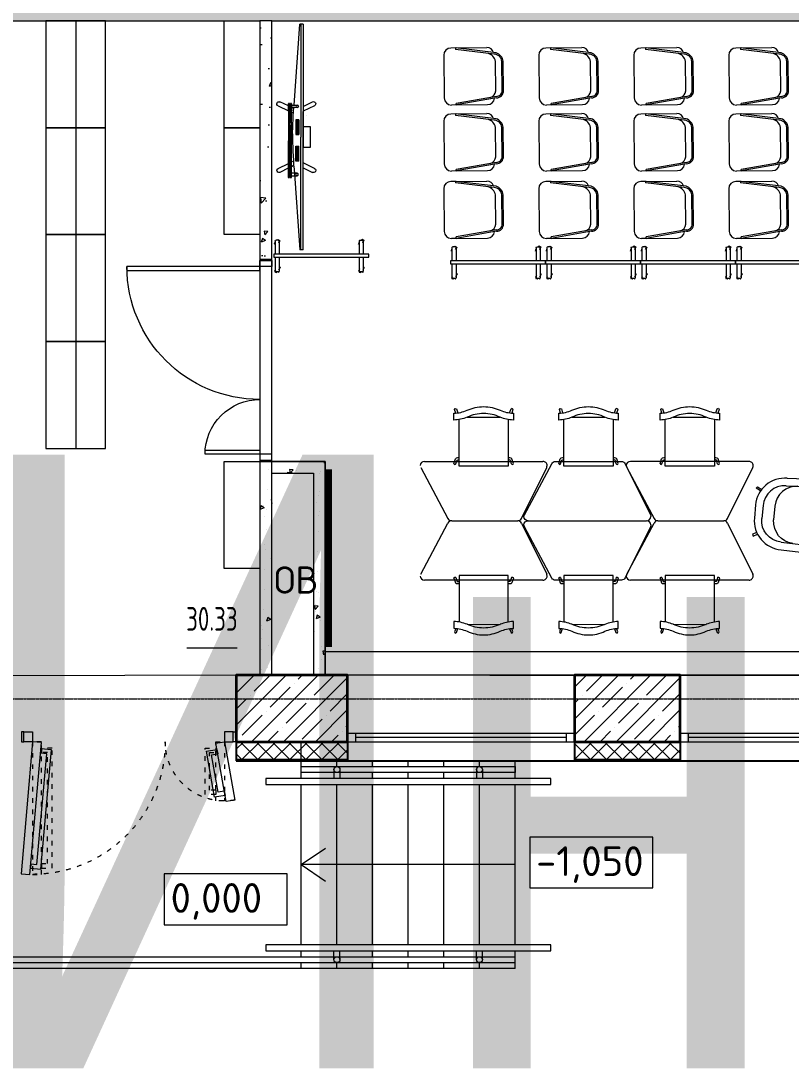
# Model space of a CAD drawing. Header units: millimetres. Extents: x 0 to 168960, y -92093 to 443706.
# Drawn here: x 15888 to 22374, y 137286 to 146063 of the extents above; entities that cross this region are included whole.
import ezdxf
from ezdxf.enums import TextEntityAlignment as Align

# ---------------------------------------------------------------- set-up
doc = ezdxf.new("R2018")
doc.units = ezdxf.units.MM
doc.linetypes.add('ACAD_ISO03W100', pattern=[30, 12, -18])
doc.linetypes.add('осевая', pattern=[50.8, 31.75, -6.35, 6.35, -6.35])
for name, color, linetype, lineweight in [('_0', 7, 'Continuous', 15), ('АР_Двери', 250, 'Continuous', 9), ('АР_Названия помещений', 124, 'Continuous', 5), ('АР_Номер помещения', 1, 'Continuous', 25), ('АР_Окна БЛОК', 250, 'Continuous', 13), ('АР_Помещения_площадь', 19, 'Continuous', 9), ('Основная ГКЛ', 250, 'Continuous', 9)]:
    doc.layers.add(name, color=color, linetype=linetype, lineweight=lineweight)
doc.layers.add('АР_Сущ.Несущая стена', color=7, linetype='Continuous')
doc.layers.add('ТХ_мебель_библ', color=47, linetype='Continuous')
doc.styles.add('ISOCPEUR', font='isocpeur.ttf', dxfattribs={"height": 175})
doc.styles.add('PDF ISOCPEUR', font='isocpeur.ttf')
doc.styles.get("Standard").update_dxf_attribs({"font": 'arial.ttf'})

# ---------------------------------------------------------------- blocks, each defined once
blk = doc.blocks.new('ОКНО 1910')
at = {"layer": 'АР_Окна БЛОК', "color": 8, "ltscale": 0.1}
for points in [[(178763.3, -124524.8), (180673.3, -124524.8), (180673.3, -125084.8), (178763.3, -125084.8)], [(178763.3, -125014.8), (180673.3, -125014.8), (180673.3, -125084.8), (178763.3, -125084.8)], [(178763.3, -125014.8), (178833.3, -125014.8), (178833.3, -125084.8), (178763.3, -125084.8)], [(180603.3, -125014.8), (180673.3, -125014.8), (180673.3, -125084.8), (180603.3, -125084.8)]]:
    blk.add_lwpolyline(points, close=True, dxfattribs=at)
blk.add_lwpolyline([(178833.3, -125049.8), (180603.3, -125049.8)], dxfattribs=at)
blk = doc.blocks.new('1 этаж')
at = {"layer": 'АР_Сущ.Несущая стена', "lineweight": 5, "ltscale": 10000}
h = blk.add_hatch(dxfattribs=at)
h.set_pattern_fill('ANSI35', color=8, scale=30)
h.set_pattern_definition([(45, (-223293.5, 159181.56), (-134.70384, 134.70384), []), (45, (-223158.8, 159181.56), (-134.70384, 134.70384), [238.125, -47.625, 0, -47.625])])
h.paths.add_polyline_path([(-81320.2, 13.6), (-81320.2, 403.6), (-102582, 403.6), (-102582, 13.6)])
h.paths.add_polyline_path([(-80040.2, 403.6), (-80040.2, 13.6), (-79230.2, 13.6), (-79230.2, -1404), (-78840.2, -1404), (-78840.2, 503.6), (-79230.2, 503.6), (-79230.2, 403.6)])
h = blk.add_hatch(dxfattribs=at)
h.set_pattern_fill('ANSI35', color=8, scale=30)
h.set_pattern_definition([(45, (-275095.3, 131023.24), (-134.70384, 134.70384), []), (45, (-274960.6, 131023.24), (-134.70384, 134.70384), [238.125, -47.625, 0, -47.625])])
h.paths.add_polyline_path([(-96342, -5496.5), (-96342, -5851.5), (-97280, -5851.5), (-97280, -5496.5)])
h.paths.add_polyline_path([(-96342, -5851.5), (-96342, -6056.5), (-97280, -6056.5), (-97280, -5851.5)])
h = blk.add_hatch(dxfattribs=at)
h.set_pattern_fill('ANSI35', color=8, scale=30)
h.set_pattern_definition([(45, (-272295.3, 131023.24), (-134.70384, 134.70384), []), (45, (-272160.6, 131023.24), (-134.70384, 134.70384), [238.125, -47.625, 0, -47.625])])
h.paths.add_polyline_path([(-93542, -5496.5), (-93542, -5851.5), (-94422, -5851.5), (-94422, -5496.5)])
h.paths.add_polyline_path([(-93542, -5851.5), (-93542, -6056.5), (-94422, -6056.5), (-94422, -5851.5)])
at = {"layer": 'АР_Сущ.Несущая стена', "lineweight": 5, "ltscale": 0.1}
h = blk.add_hatch(dxfattribs=at)
h.set_pattern_fill('ANSI37', color=8, scale=30, angle=180)
h.set_pattern_definition([(225, (81531.39, -118586.35), (67.35192, -67.35192), []), (315, (81531.39, -118586.35), (67.35192, 67.35192), [])])
h.paths.add_polyline_path([(-97280, -6056.5), (-96342, -6056.5), (-96342, -6206.5), (-97280, -6206.5)])
h = blk.add_hatch(dxfattribs=at)
h.set_pattern_fill('ANSI37', color=8, scale=30, angle=180)
h.set_pattern_definition([(225, (84331.39, -118586.35), (67.35192, -67.35192), []), (315, (84331.39, -118586.35), (67.35192, 67.35192), [])])
h.paths.add_polyline_path([(-94432, -6056.5), (-93542, -6056.5), (-93542, -6206.5), (-94432, -6206.5)])
at = {"layer": 'АР_Сущ.Несущая стена', "color": 8, "lineweight": 35}
for points in [[(-97280, -6056.5), (-96342, -6056.5), (-96342, -5496.5), (-97280, -5496.5)], [(-94432, -6056.5), (-93542, -6056.5), (-93542, -5496.5), (-94432, -5496.5)]]:
    blk.add_lwpolyline(points, close=True, dxfattribs=at)
at = {"layer": 'АР_Сущ.Несущая стена', "color": 8, "ltscale": 0.1}
for points in [[(-97280, -6056.5), (-97280, -6216.5)], [(-96342, -6056.5), (-96342, -6216.5)], [(-94432, -6056.5), (-94432, -6216.5)], [(-93542, -6056.5), (-93542, -6216.5)], [(-97280, -6206.5), (-96342, -6206.5)], [(-97280, -6216.5), (-79550.2, -6216.5), (-79550.2, -6554.4)], [(-94432, -6206.5), (-93542, -6206.5)]]:
    blk.add_lwpolyline(points, dxfattribs=at)
at = {"layer": 'АР_Сущ.Несущая стена', "color": 8, "xscale": -1}
for p in [(84331.4, 119028.3), (87131.4, 119028.3)]:
    blk.add_blockref('ОКНО 1910', p, dxfattribs=at)
blk = doc.blocks.new('1700-3')
at = {"color": 8}
for points in [[(-476.3, 1526), (-12.1, 1444.2), (0, 1513), (-464.1, 1594.8)], [(0, -13), (-1050.7, -104.9), (-1056.8, -35.3), (-6.1, 56.6)]]:
    blk.add_lwpolyline(points, close=True, dxfattribs=at)
for points in [[(80, 1600), (0, 1600), (0, 1583), (80, 1583), (80, 1600)], [(0, 1583), (80, 1583), (80, 1513), (50, 1513), (50, 1513), (0, 1513), (0, 1583)], [(-392.2, 1511.2), (-426.7, 1517.3), (-441.4, 1433.7), (-76.1, 1369.3), (-61.4, 1452.9), (-95.8, 1459)], [(-392.2, 1511.2), (-400.9, 1462.1), (-104.5, 1409.9), (-95.8, 1459)], [(-971.9, -27.9), (-1006.8, -31), (-1014.2, 53.6), (-63.3, 136.8), (-55.9, 52.2), (-90.8, 49.2)], [(-971.9, -27.9), (-976.2, 21.8), (-95.1, 98.9), (-90.8, 49.2)], [(0, -83), (80, -83), (80, -13), (50, -13), (50, -13), (0, -13), (0, -83)], [(80, -100), (0, -100), (0, -83), (80, -83), (80, -100)]]:
    blk.add_lwpolyline(points, dxfattribs=at)
at = {"color": 8, "linetype": 'ACAD_ISO03W100', "ltscale": 3}
for points in [[(-471.3, 1443.1), (0, 1443.1), (0, 1513), (-471.3, 1513)], [(0, -13), (-1054.7, -13), (-1054.7, 56.9), (0, 56.9)]]:
    blk.add_lwpolyline(points, close=True, dxfattribs=at)
for points in [[(-385.9, 1443.1), (-420.9, 1443.1), (-420.9, 1358.3), (-50, 1358.3), (-50, 1443.1), (-85, 1443.1)], [(-385.9, 1443.1), (-385.9, 1393.3), (-85, 1393.3), (-85, 1443.1)], [(-969.5, 56.9), (-1004.5, 56.9), (-1004.5, 141.7), (-50, 141.7), (-50, 56.9), (-85, 56.9)], [(-969.5, 56.9), (-969.5, 106.7), (-85, 106.7), (-85, 56.9)]]:
    blk.add_lwpolyline(points, dxfattribs=at)
for centre, radius, start, end in [((0, 1513), 471.3, 170, 270), ((0, -13), 1054.7, 90, 181.20233)]:
    blk.add_arc(centre, radius, start, end, dxfattribs=at)
blk = doc.blocks.new('*U289')
at = {"layer": 'АР_Помещения_площадь', "color": 8}
blk.add_line((-16828.7, 691.7), (-17251, 691.7), dxfattribs=at)
at = {"color": 8, "style": 'ISOCPEUR', "width": 0.7, "flags": 1}
blk.add_attdef('КАТЕГОРИЯ', (-499.2, -2092.2), '', height=250, dxfattribs=at)
at = {"layer": 'АР_Номер помещения', "color": 8, "style": 'ISOCPEUR', "width": 0.7}
blk.add_attdef('НОМЕР_ПОМЕЩЕНИЯ', text='', height=300, dxfattribs=at).set_placement((-19098.7, 1732.7), align=Align.MIDDLE_CENTER)
at = {"layer": 'АР_Помещения_площадь', "color": 8, "lineweight": 30, "width": 0.7, "flags": 104}
blk.add_attdef('ИМЯ_ПОМЕЩЕНИЯ', text='', height=100, dxfattribs=at).set_placement((157.6, 1217.1), align=Align.MIDDLE_CENTER)
at = {"layer": 'АР_Помещения_площадь', "color": 8, "style": 'ISOCPEUR', "width": 0.7}
blk.add_attdef('ПЛОЩАДЬ_ПОМЕЩЕНИЯ', text='', height=200, dxfattribs=at).set_placement((-16823.8, 938.2), align=Align.MIDDLE_RIGHT)
blk = doc.blocks.new('*U448')
at = {"layer": 'АР_Двери', "color": 8}
for points in [[(50, 0), (0, 0), (0, 100), (50, 100)], [(1632, 0), (1682, 0), (1682, 100), (1632, 100)], [(50, -462), (85, -462), (85, 0), (50, 0)], [(1632, -1120), (1597, -1120), (1597, 0), (1632, 0)]]:
    blk.add_lwpolyline(points, close=True, dxfattribs=at)
for centre, radius, start, end in [((50, 0), 462, 270, 0), ((1632, 0), 1120, 180, 270)]:
    blk.add_arc(centre, radius, start, end, dxfattribs=at)
at = {"layer": 'Основная ГКЛ', "color": 8, "ltscale": 5}
for p, q in [((-10, 0), (-10, 100)), ((1692, 0), (1692, 100))]:
    blk.add_line(p, q, dxfattribs=at)
blk = doc.blocks.new('У113')
at = {"color": 8}
blk.add_lwpolyline([(195377, -190165), (195677, -190165), (195677, -189265), (195377, -189265)], close=True, dxfattribs=at)
blk = doc.blocks.new('frecn gthtujhjlrf 800')
at = {"color": 8, "lineweight": 0}
blk.add_lwpolyline([(-5203.9, 59070.7, 0.044658), (-5197.6, 59061.7), (-5201.6, 59065.6), (-5189.6, 59081.6), (-5185.6, 59077.6)], format="xyb", dxfattribs=at)
for points in [[(-5197.6, 59049.7), (-5197.6, 59073.6)], [(-5193.6, 59077.6), (-5078, 59077.5)], [(-5046.1, 59077.5), (-4938.5, 59077.4)], [(-4970.4, 59077.4), (-4966.4, 59085.4), (-4954.5, 59077.4)], [(-4930.6, 59073.4), (-4930.6, 59049.5)], [(-5078.1, 59045.6), (-5193.6, 59045.7)], [(-5153.8, 59045.7), (-5161.8, 59033.7), (-5173.7, 59045.7)], [(-4938.6, 59045.5), (-5046.2, 59045.6)], [(-4930.6, 59057.5), (-4926.6, 59053.5), (-4938.6, 59037.6), (-4946.5, 59045.5)], [(-5197.9, 58341.2), (-5197.9, 58365.1), (-5201.9, 58361.1), (-5197.9, 58357.2)], [(-5181.9, 58369.1), (-5189.9, 58377.1), (-5193.9, 58369.1), (-5078.3, 58369)], [(-5046.4, 58369), (-4938.8, 58368.9)], [(-4970.7, 58369), (-4962.7, 58376.9), (-4954.8, 58369)], [(-4930.9, 58364.9), (-4930.9, 58341)], [(-5078.3, 58337.2), (-5193.9, 58337.2)], [(-5154.1, 58337.2), (-5162, 58329.2), (-5174, 58337.2)], [(-4938.9, 58337.1), (-5046.5, 58337.1)], [(-4930.9, 58353), (-4922.9, 58345), (-4934.9, 58329.1), (-4942.8, 58337.1)]]:
    blk.add_lwpolyline(points, dxfattribs=at)
at = {"color": 8}
blk.add_lwpolyline([(-5074.6, 58291.6), (-5049.6, 58291.6), (-5049.6, 59091.6), (-5074.6, 59091.6)], close=True, dxfattribs=at)
at = {"color": 8, "lineweight": 0}
for centre, radius, start, end in [((-5195.6, 59075.6), 5.98, 89.96162, 179.9619), ((-5207.6, 59027.8), 57.8, 62.29255, 76.60243), ((-4980.4, 59031.6), 57.8, 56.74447, 76.60244), ((-4940.5, 59075.4), 5.98, 359.96162, 89.9619), ((-4980.4, 59031.6), 57.8, 25.43903, 38.1777), ((-5195.6, 59051.7), 5.98, 179.96162, 269.9619), ((-5151.7, 59095.5), 57.8, 234.11356, 256.60228), ((-4924.6, 59099.3), 57.8, 239.233, 256.60239), ((-4940.6, 59051.5), 5.98, 269.96162, 359.9619), ((-5195.9, 58367.1), 5.98, 89.96162, 179.9619), ((-5203.9, 58319.3), 57.8, 59.42525, 76.60232), ((-4980.7, 58323.1), 57.8, 55.98102, 76.60235), ((-4940.8, 58366.9), 5.98, 359.96162, 89.9619), ((-5152, 58387), 57.8, 205.43892, 212.84397), ((-5195.9, 58343.2), 5.98, 179.96162, 269.9619), ((-5152, 58387), 57.8, 236.56888, 256.6024), ((-4924.9, 58390.9), 57.8, 240.07353, 256.60241), ((-4940.8, 58343), 5.98, 269.96162, 359.9619), ((-4980.7, 58323.1), 57.8, 25.43882, 39.82591)]:
    blk.add_arc(centre, radius, start, end, dxfattribs=at)
blk = doc.blocks.new('стул буфетный')
at = {"color": 8}
for p, q in [((29856.6, -82137.5), (29856.6, -82497.5)), ((29962.5, -82077.5), (29916.6, -82077.5)), ((29956.6, -82077.5), (29956.6, -82089.9)), ((30298.9, -82121.3), (29956.6, -82077.5)), ((29956.6, -82077.5), (30220, -82077.5)), ((30281, -82132.1), (29956.6, -82089.9)), ((30291.6, -82441.4), (30291.6, -82194.5)), ((30345, -82441.4), (30345, -82194.5)), ((30356.6, -82441), (30356.6, -82194.1)), ((30296.6, -82488.7), (29956.6, -82545.2)), ((29956.6, -82557.5), (29916.6, -82557.5)), ((30296.6, -82501), (29956.6, -82557.5)), ((29956.6, -82557.5), (29956.6, -82545.2)), ((29956.6, -82557.5), (30220, -82557.5))]:
    blk.add_line(p, q, dxfattribs=at)
for centre, radius, start, end in [((29916.6, -82137.5), 60, 90, 180), ((30220, -82137.5), 60, 18.52036, 90), ((30206.4, -82208.8), 86.4, 9.54086, 75.19327), ((30276.4, -82200.9), 69, 5.33572, 86.14288), ((30265.5, -82206.9), 91.9, 8.03783, 68.67467), ((29916.6, -82497.5), 60, 180, 270), ((30227.2, -82434.9), 64.7, 285.56458, 354.30994), ((30296.6, -82441), 60, 270, 0), ((30298.7, -82442.3), 46.4, 267.3874, 1.19497), ((30220, -82497.5), 60, 270, 354.01307)]:
    blk.add_arc(centre, radius, start, end, dxfattribs=at)
blk = doc.blocks.new('поз67')
at = {"color": 8}
for p, q in [((827456.1, -207565.1, -5.3), (827457.8, -208515.1, -5.3)), ((827456.1, -207565.1, -5.3), (827486.1, -207565.1, -5.3)), ((827456.3, -207565.1, -6.3), (827456.8, -208515.1, -0.5)), ((827476.1, -207565.1, -5.3), (827477.8, -208515.1, -5.3)), ((827531.2, -208246.1, -5.3), (827486.1, -207565.1, -5.3)), ((827555.1, -208246.1, -5.3), (827507.2, -208246.2, -5.3)), ((827507.2, -208266.2, -5.3), (827555.1, -208266.1, -5.3)), ((827556.2, -208854.9, -5.3), (827555.1, -208230.7, -5.3)), ((827555.1, -208230.7, -5.3), (827564.2, -208230.7, -5.3)), ((827564.2, -208255, -5.3), (827564.2, -208230.7, -5.3)), ((827571.8, -208255.1, -5.3), (827571.8, -208230.7, -5.3)), ((827571.8, -208230.7, -5.3), (827580.8, -208230.7, -5.3)), ((827580.8, -208230.7, -5.3), (827581.9, -208854.9, -5.3)), ((827493.1, -208369, -5.3), (827493.3, -208494.2, -5.3)), ((827493.1, -208369, -5.3), (827518.1, -208369, -5.3)), ((827498.1, -208369, -5.3), (827498.3, -208494.2, -5.3)), ((827503.1, -208369, -5.3), (827503.3, -208494.2, -5.3)), ((827508.1, -208369, -5.3), (827508.3, -208494.2, -5.3)), ((827513.1, -208369, -5.3), (827513.3, -208494.2, -5.3)), ((827518.1, -208369, -5.3), (827518.3, -208494.1, -5.3)), ((827456.1, -209465.1, -5.3), (827457.8, -208515.1, -5.3)), ((827456.3, -209465.1, -6.3), (827456.8, -208515.1, -0.5)), ((827476.1, -209465.1, -5.3), (827477.8, -208515.1, -5.3)), ((827518.3, -208494.1, -5.3), (827493.3, -208494.2, -5.3)), ((827518.5, -208591.6, -5.3), (827493.5, -208591.7, -5.3)), ((827493.7, -208716.9, -5.3), (827493.5, -208591.7, -5.3)), ((827498.7, -208716.8, -5.3), (827498.5, -208591.7, -5.3)), ((827503.7, -208716.8, -5.3), (827503.5, -208591.6, -5.3)), ((827508.7, -208716.8, -5.3), (827508.5, -208591.6, -5.3)), ((827513.7, -208716.8, -5.3), (827513.5, -208591.6, -5.3)), ((827518.7, -208716.8, -5.3), (827518.5, -208591.6, -5.3)), ((827533.9, -208784.2, -5.3), (827485.3, -209465.1, -5.3)), ((827493.7, -208716.9, -5.3), (827518.7, -208716.8, -5.3)), ((827508.2, -208819.6, -5.3), (827556.1, -208819.6, -5.3)), ((827556.2, -208839.5, -5.3), (827508.2, -208839.6, -5.3)), ((827556.2, -208839.6, -5.3), (827508.2, -208839.6, -5.3)), ((827565.2, -208854.9, -5.3), (827556.2, -208854.9, -5.3)), ((827556.2, -208854.9, -5.3), (827565.2, -208854.9, -5.3)), ((827565.2, -208830.6, -5.3), (827565.2, -208854.9, -5.3)), ((827581.9, -208854.9, -5.3), (827572.9, -208854.9, -5.3)), ((827572.9, -208854.9, -5.3), (827581.9, -208854.9, -5.3)), ((827456.1, -209465.1, -5.3), (827485.3, -209465.1, -5.3))]:
    blk.add_line(p, q, dxfattribs=at)
for points, elevation in [([(827361.4, -208251.3), (827457.4, -208297.8)], -5.3), ([(827457.3, -208256.7), (827377.5, -208218)], -5.3), ([(827536.2, -208274.3), (827555.1, -208265.2)], -5.3), ([(827555.6, -208235.4), (827563.3, -208592)], -5.3), ([(827556.7, -208850.2), (827572.3, -208235.4)], -5.3), ([(827563.6, -208235.4), (827568.3, -208395.4)], -5.3), ([(827564.7, -208850.2), (827580.3, -208235.4)], -5.3), ([(827580.9, -208252.9), (827652.4, -208218.5)], -5.3), ([(827668.4, -208251.8), (827580.9, -208293.8)], -5.3), ([(827430, -208335.1), (827429.9, -208335.1)], 5.3), ([(827457.8, -208732.1), (827457.8, -208298)], -5.3), ([(827555.2, -208306.2), (827539, -208314)], -5.3), ([(827572.5, -208542.8), (827581.4, -208850.1)], -5.3), ([(827568.8, -208690.2), (827573.4, -208850.1)], -5.3), ([(827361.4, -208778.9), (827458.2, -208731.9)], -5.3), ([(827458.2, -208773), (827377.5, -208812.1)], -5.3), ([(827540.6, -208758), (827556, -208765.4)], -5.3), ([(827556, -208724.3), (827542.7, -208718)], -5.3), ([(827668.4, -208778.3), (827581.7, -208736.7)], -5.3), ([(827581.8, -208777.7), (827652.4, -208811.6)], -5.3), ([(827572.9, -208854.9), (827572.8, -208830.5)], -5.3)]:
    blk.add_lwpolyline(points, dxfattribs=dict(at, elevation=elevation))
at = {"color": 8, "elevation": -5.3}
for points in [[(827507.2, -208246.2, 1.032034), (827507.2, -208266.2)], [(827508.2, -208839.6, -1.032034), (827508.2, -208819.6)]]:
    blk.add_lwpolyline(points, format="xyb", dxfattribs=at)
blk.add_lwpolyline([(827395.7, -208429.4), (827457.8, -208429.4), (827457.8, -208600.7), (827395.7, -208600.7)], close=True, dxfattribs=at)
at = {"color": 8}
for centre, radius in [((827506.9, -208256.2, -5.3), 10), ((827559.6, -208235.3, -5.3), 4), ((827576.3, -208235.3, -5.3), 4), ((827568.3, -208542.8, -5.3), 5.23), ((827568.3, -208542.8, -5.3), 4), ((827507.9, -208829.6, -5.3), 10), ((827560.7, -208850.3, -5.3), 4), ((827560.7, -208850.3, -5.3), 4), ((827577.4, -208850.2, -5.3), 4), ((827577.4, -208850.2, -5.3), 4)]:
    blk.add_circle(centre, radius, dxfattribs=at)
for centre, start, end in [((827369.4, -208234.7, -5.3), 64.14574, 244.14574), ((827660.4, -208235.2, -5.3), 295.65297, 115.65297), ((827369.4, -208795.5, -5.3), 115.85426, 295.85426), ((827660.4, -208795, -5.3), 244.34703, 64.34703)]:
    blk.add_arc(centre, 18.5, start, end, dxfattribs=at)
blk.add_ellipse((823911, -208549.2, -5.3), major_axis=(2566.2, 2575.3), ratio=1, start_param=-0.785398, end_param=-0.709205, dxfattribs=at)
at = {"color": 8, "extrusion": (0, 0, -1)}
blk.add_ellipse((823911, -208480.9, -5.3), major_axis=(2566.2, -2575.3), ratio=1, start_param=-0.785398, end_param=-0.703626, dxfattribs=at)
blk = doc.blocks.new('A$Cfd15d698')
at = {"layer": 'ТХ_мебель_библ', "color": 8, "lineweight": 0, "ltscale": 100, "transparency": 33554687}
for p, q in [((-151.8, 1078.4), (-167.5, 1073.2)), ((-167.5, 1073.2), (-151.8, 1036.6)), ((-136.1, 1041.8), (-151.8, 1078.4)), ((94.2, 1052.3), (-15.7, 1062.7)), ((89, 989.4), (-20.9, 999.9)), ((214.6, 1010.4), (235.6, 1047)), ((246, 1036.6), (225.1, 999.9)), ((235.6, 1047), (246, 1036.6)), ((83.8, 890), (-31.4, 900.4)), ((-282.7, 837.6), (-314.1, 575.9)), ((-219.9, 837.6), (-256.5, 528.7)), ((256.5, 795.7), (240.8, 481.6)), ((319.3, 785.3), (308.9, 518.3)), ((-225.1, 376.9), (-198.9, 434.5)), ((-214.6, 371.7), (-225.1, 376.9)), ((-167.5, 429.3), (-214.6, 371.7)), ((141.3, 403.1), (-172.8, 429.3)), ((136.1, 403.1), (172.8, 340.3)), ((183.2, 340.3), (167.5, 403.1)), ((172.8, 340.3), (183.2, 340.3)), ((-811.4, 219.9), (-549.7, 204.2)), ((816.7, 219.9), (554.9, 235.6)), ((-1073.2, 130.9), (-1068, 141.3)), ((-1036.6, 109.9), (-1073.2, 130.9)), ((-1068, 141.3), (-1026.1, 125.6)), ((-821.9, 151.8), (-513, 136.1)), ((356, 125.6), (361.2, 136.1)), ((413.6, 83.8), (356, 125.6)), ((361.2, 136.1), (418.8, 115.2)), ((821.9, 157.1), (507.8, 172.8)), ((1057.5, 115.2), (1020.8, 99.5)), ((1031.3, 83.8), (1062.7, 104.7)), ((1062.7, 104.7), (1057.5, 115.2)), ((-429.3, 36.6), (-455.5, -272.2)), ((-371.7, 83.8), (-429.3, 62.8)), ((-429.3, 36.6), (-366.5, 68.1)), ((-366.5, 68.1), (-371.7, 83.8)), ((413.6, 83.8), (403.1, -225.1)), ((-1078.4, -5.2), (-1088.9, -115.2)), ((-1015.6, -15.7), (-1026.1, -120.4)), ((-916.1, -20.9), (-926.6, -136.1)), ((890, -26.2), (890, -146.6)), ((994.7, -36.6), (989.4, -146.6)), ((1057.5, -36.6), (1052.3, -146.6)), ((-1068, -240.8), (-1104.6, -256.5)), ((-1104.6, -256.5), (-1099.4, -267)), ((-1099.4, -267), (-1062.7, -256.5)), ((403.1, -225.1), (345.5, -267)), ((350.8, -277.5), (408.3, -256.5)), ((-863.8, -319.3), (-554.9, -356)), ((-408.3, -329.8), (-460.7, -303.6)), ((-455.5, -272.2), (-397.9, -319.3)), ((-397.9, -319.3), (-408.3, -329.8)), ((345.5, -267), (350.7, -277.5)), ((806.2, -319.3), (492.1, -319.3)), ((1047, -298.4), (1010.4, -282.7)), ((1015.6, -267), (1052.2, -287.9)), ((1052.2, -287.9), (1047, -298.4))]:
    blk.add_line(p, q, dxfattribs=at)
at = {"layer": 'ТХ_мебель_библ', "color": 8, "ltscale": 0.1}
for p, q in [((-863.8, -387.4), (-602, -418.8)), ((795.7, -387.6), (534, -387.4))]:
    blk.add_line(p, q, dxfattribs=at)
at = {"layer": 'ТХ_мебель_библ', "color": 8, "lineweight": 0, "ltscale": 100, "transparency": 33554687}
blk.add_circle((0, 0), 418.8, dxfattribs=at)
for centre, radius, start, end in [((-37.1, 816.7), 246.7, 85.02283, 175.1237), ((72.1, 805.2), 184.8, 357.05724, 84.74988), ((73.3, 806.7), 246.7, 355.0234, 85.12375), ((66.8, 705.8), 184.8, 357.05813, 84.75023), ((-832.9, -26.2), 246.7, 85.02353, 175.12383), ((807.5, -30.4), 250.3, 358.57852, 87.90882), ((-731.9, -37.9), 184.8, 87.0581, 174.74931), ((709.8, -17.6), 180.5, 357.26883, 85.96484), ((801.3, -35), 193.2, 359.50635, 83.87948), ((-845.3, -138.4), 181.8, 174.32198, 264.14984), ((805, -140.8), 247, 267.84602, 358.65512), ((806.1, -135.7), 183.6, 270.02397, 356.61297)]:
    blk.add_arc(centre, radius, start, end, dxfattribs=at)
blk.add_ellipse((161.1, 479.1), major_axis=(68, 48.9), ratio=0.866308, start_param=3.906008, end_param=5.623532, dxfattribs=at)
for points in [[(-219.9, 837.6), (-204.2, 937.1), (-120.4, 1010.4), (-20.9, 999.9)], [(-230.3, 738.2), (-219.9, 837.6), (-130.9, 905.7), (-31.4, 900.4)], [(-303.6, 486.9), (-329.8, 486.9), (-350.8, 507.8), (-345.5, 534)], [(-345.5, 534), (-345.5, 554.9), (-335, 570.6), (-314.1, 575.9)], [(-256.5, 528.7), (-256.5, 502.6), (-277.5, 481.6), (-303.6, 486.9)], [(-172.8, 429.3), (-219.9, 434.5), (-261.8, 476.4), (-256.5, 528.7)], [(261.8, 439.7), (246, 450.2), (235.6, 465.9), (240.8, 481.6)], [(324.6, 455.5), (314.1, 434.5), (282.7, 429.3), (261.8, 439.7)], [(308.9, 518.3), (329.8, 507.8), (335, 481.6), (324.6, 455.5)], [(-549.7, 204.2), (-534, 225.1), (-507.8, 235.6), (-486.9, 219.9)], [(-486.9, 219.9), (-460.7, 209.4), (-455.5, 183.2), (-465.9, 162.3)], [(507.8, 172.8), (481.6, 172.8), (460.7, 193.7), (465.9, 219.9)], [(-1015.6, -15.7), (-1010.4, 83.8), (-921.4, 157.1), (-821.9, 151.8)], [(-465.9, 162.3), (-476.4, 141.3), (-492.1, 136.1), (-513, 136.1)], [(-513, 136.1), (-460.7, 130.9), (-424, 89), (-429.3, 36.6)], [(413.6, 83.8), (413.6, 136.1), (455.5, 178), (507.8, 172.8)], [(-863.8, -387.4), (-999.9, -371.7), (-1104.6, -251.3), (-1088.9, -115.2)], [(-764.3, -335), (-863.8, -319.3), (-937.1, -235.6), (-926.6, -136.1)], [(890, -146.6), (884.7, -240.8), (806.2, -319.3), (706.7, -324.6)], [(492.1, -319.3), (439.7, -319.3), (403.1, -277.5), (403.1, -225.1)], [(-455.5, -272.2), (-460.7, -324.6), (-502.6, -361.2), (-554.9, -356)], [(471.2, -408.3), (450.2, -397.9), (439.7, -371.7), (450.2, -345.5)], [(450.2, -345.5), (455.5, -329.8), (476.4, -319.3), (492.1, -319.3)], [(534, -387.4), (523.5, -408.3), (497.3, -418.8), (471.2, -408.3)]]:
    blk.add_open_spline(points, degree=3, dxfattribs=at)
blk.add_open_spline([(-554.9, -356), (-528.7, -361.2), (-513, -382.2), (-513, -408.3), (-513, -434.5), (-539.2, -450.2), (-560.2, -450.2), (-581.1, -450.2), (-596.8, -434.5), (-602, -418.8)], degree=3, knots=[0, 0, 0, 0, 1, 1, 1, 2, 2, 2, 3, 3, 3, 3], dxfattribs=at)
blk = doc.blocks.new('стеллаж 2-х стор 900х500')
at = {"color": 8}
blk.add_line((-12720.7, 60501.1), (-12720.7, 59601.1), dxfattribs=at)
blk.add_lwpolyline([(-12970.7, 59601.1), (-12470.7, 59601.1), (-12470.7, 60501.1), (-12970.7, 60501.1)], close=True, dxfattribs=at)

msp = doc.modelspace()

# ---------------------------------------------------------------- hatches: boundary and pattern name
at = {"layer": '_0', "ltscale": 100}
h = msp.add_hatch(dxfattribs=at)
h.set_pattern_fill('AR-CONC', color=256, scale=2, angle=180)
h.set_pattern_definition([(230, (9530.96, 308564.77), (-364.36934, 31.87817), [38.1, -419.1]), (175, (9530.96, 308564.77), (70.48684, -382.1137), [30.48, -335.2812]), (280.45144, (9500.6, 308567.43), (-293.8825, -350.2355), [32.38, -356.1805]), (226.1842, (9530.96, 308463.17), (-542.1581, 84.0847), [57.15, -628.65]), (276.63556, (9485.8, 308470.2), (-474.8083, -494.8522), [48.57, -534.2712]), (171.18415, (9530.96, 308463.17), (-474.8083, -494.8522), [45.72, -502.9195]), (201, (9480.16, 308488.57), (-303.2288, 204.5304), [38.1, -419.1]), (146, (9480.16, 308488.57), (-123.60406, -368.3759), [30.48, -335.28]), (251.45144, (9454.9, 308505.6), (-426.83284, -163.84554), [32.38, -356.1799]), (217.5, (9530.96, 308564.77), (-6.17721, -169.11008), [0, -331.216, 0, -340.36, 0, -336.55]), (187.5, (9530.96, 308564.77), (-133.63933, -200.36115), [0, -194.056, 0, -323.596, 0, -128.27]), (147.5, (9644.25, 308564.77), (-271.18119, 11.45749), [0, -127, 0, -396.24, 0, -525.78]), (137.5, (9695.05, 308564.77), (-296.25836, -50.85298), [0, -165.1, 0, -263.144, 0, -373.38])])
h.paths.add_polyline_path([(18000.745, 142353.006), (17900.745, 142353.006), (17900.746, 140553.006), (18000.746, 140553.006)])
h.paths.add_polyline_path([(17900.746, 144055.018), (18000.746, 144055.018), (18000.745, 146012.358), (17900.745, 146012.358)])
h = msp.add_hatch(dxfattribs=at)
h.set_pattern_fill('AR-CONC', color=256, scale=2, angle=180)
h.set_pattern_definition([(230, (-108312.07, 305231.08), (-364.36934, 31.87817), [38.1, -419.1]), (175, (-108312.07, 305231.1), (70.48684, -382.1137), [30.48, -335.2812]), (280.45144, (-108342.43, 305233.74), (-293.8825, -350.2355), [32.38, -356.1805]), (226.1842, (-108312.07, 305129.5), (-542.1581, 84.0847), [57.15, -628.65]), (276.63556, (-108357.24, 305136.5), (-474.8083, -494.8522), [48.57, -534.2712]), (171.18415, (-108312.07, 305129.5), (-474.8083, -494.8522), [45.72, -502.9195]), (201, (-108362.87, 305154.88), (-303.2288, 204.5304), [38.1, -419.1]), (146, (-108362.87, 305154.9), (-123.60406, -368.3759), [30.48, -335.28]), (251.45144, (-108388.13, 305171.93), (-426.83284, -163.84554), [32.38, -356.1799]), (217.5, (-108312.07, 305231.08), (-6.17721, -169.11008), [0, -331.216, 0, -340.36, 0, -336.55]), (187.5, (-108312.07, 305231.08), (-133.63933, -200.36115), [0, -194.056, 0, -323.596, 0, -128.27]), (147.5, (-108198.78, 305231.08), (-271.18119, 11.45749), [0, -127, 0, -396.24, 0, -525.78]), (137.5, (-108147.98, 305231.08), (-296.25836, -50.85298), [0, -165.1, 0, -263.144, 0, -373.38])])
h.paths.add_polyline_path([(18450.745, 142259.776), (18450.746, 142353.006), (18000.745, 142353.006), (18000.745, 142253.006), (18350.746, 142253.006), (18350.746, 140553.006), (18450.746, 140553.006), (18450.746, 141379.776), (18450.745, 141379.776)])

# ---------------------------------------------------------------- linework, layer by layer
at = {"layer": '_0'}
for p, q in [((17900.745, 142353.006), (18000.745, 142353.006)), ((18000.746, 140553.006), (18000.745, 142353.006)), ((18249.479, 139733.006), (18249.479, 139783.006)), ((18249.479, 139783.006), (20049.479, 139783.006)), ((20049.479, 139733.006), (18249.479, 139733.006)), ((20049.479, 139783.006), (20049.479, 139733.006))]:
    msp.add_line(p, q, dxfattribs=at)
at = {"layer": '_0', "lineweight": 0}
for p, q in [((19254.496, 142302.88), (19484.496, 141872.779)), ((20103.748, 141872.879), (20315.499, 142302.78)), ((20989.91, 142302.88), (21219.911, 141872.779)), ((21839.163, 141872.879), (22050.913, 142302.78)), ((19254.657, 141404.083), (19484.503, 141834.267)), ((19515.747, 141853.529), (20072.498, 141853.629)), ((20103.755, 141834.39), (20315.66, 141404.565)), ((20990.072, 141404.083), (21219.918, 141834.267)), ((21251.161, 141853.529), (21807.913, 141853.629)), ((21839.17, 141834.39), (22051.075, 141404.565))]:
    msp.add_line(p, q, dxfattribs=at)
at = {"layer": '_0', "linetype": 'осевая', "ltscale": 0.3}
msp.add_line((1843.71, 140353.426), (70093.71, 140353.426), dxfattribs=at)
at = {"layer": '_0', "ltscale": 0.1}
for p, q in [((18249.479, 138958.006), (18452.602, 139095.893)), ((20049.479, 138958.006), (18249.479, 138958.006)), ((18249.479, 138958.006), (18452.602, 138820.119)), ((15437.006, 138183.006), (20049.479, 138183.006))]:
    msp.add_line(p, q, dxfattribs=at)
at = {"layer": '_0'}
for points in [[(12399.479, 140553.006), (12399.479, 146063.116), (17900.745, 146063.116), (17900.746, 140553.006), (15623.363, 140548.262)], [(18450.746, 140553.006), (18450.746, 142353.006), (18000.746, 142353.006), (18000.745, 146063.116), (33561.281, 146063.116), (33561.281, 145663.116), (35751.281, 145663.116), (35751.281, 140553.006), (21224.628, 140548.262)], [(20172.746, 138761.821), (21208.661, 138761.821), (21208.661, 139189.59), (20172.746, 139189.59)], [(17094.864, 138452.129), (18130.78, 138452.129), (18130.78, 138879.897), (17094.864, 138879.897)]]:
    msp.add_lwpolyline(points, close=True, dxfattribs=at)
at = {"layer": '_0', "ltscale": 0.1}
msp.add_lwpolyline([(18000.746, 144055.018), (18000.745, 146063.116), (17900.745, 146063.116), (17900.746, 144055.018)], close=True, dxfattribs=at)
at = {"layer": '_0', "lineweight": 0}
for points in [[(19645.581, 142725.297, -0.08690071), (19534.801, 142701.583), (19534.801, 142759.333, 0.09471552), (19645.594, 142783.693, -0.11062582), (19784.845, 142814.719, -0.11062582), (19924.116, 142783.811, 0.09325231), (20034.803, 142759.658), (20034.803, 142701.908, -0.08686352), (19924.082, 142725.567)], [(20528.105, 142725.297, -0.08690071), (20417.325, 142701.582), (20417.325, 142759.333, 0.09471552), (20528.118, 142783.693, -0.11062582), (20667.369, 142814.719, -0.11062582), (20806.64, 142783.811, 0.09325231), (20917.327, 142759.658), (20917.327, 142701.907, -0.08686352), (20806.606, 142725.567)], [(21380.995, 142725.297, -0.08690071), (21270.216, 142701.583), (21270.216, 142759.333, 0.09471552), (21381.008, 142783.693, -0.11062582), (21520.259, 142814.719, -0.11062582), (21659.53, 142783.811, 0.09325231), (21770.217, 142759.658), (21770.217, 142701.908, -0.08686352), (21659.496, 142725.567)], [(19550.801, 142332.106), (19560.801, 142364.856, -0.03339631), (19577.536, 142366.053)], [(20433.325, 142332.106), (20443.325, 142364.856, -0.03339631), (20460.06, 142366.053)], [(21286.216, 142332.106), (21296.216, 142364.856, -0.03339631), (21312.95, 142366.053)], [(21188.773, 141803.128), (20977.022, 141372.877, -0.2848134), (20945.772, 141353.527), (20389.02, 141353.527, -0.28212862), (20359.27, 141370.127), (20127.77, 141802.878, -0.12071394), (20124.02, 141818.629, -0.4125), (20159.02, 141853.529, -0.4125), (20124.02, 141888.529, -0.11802789), (20127.77, 141904.179), (20357.77, 142334.18, -0.28212862), (20389.02, 142353.53), (20945.772, 142353.53, -0.2848134), (20977.022, 142334.18), (21188.773, 141903.929)], [(21192.523, 141818.529, 0.4125), (21157.523, 141853.529, 0.4125), (21192.523, 141888.429)], [(19550.801, 141375.051), (19560.801, 141342.301, 0.03339631), (19577.536, 141341.105)], [(20433.146, 141374.954), (20443.146, 141342.204, 0.03339631), (20459.88, 141341.008)], [(21286.216, 141375.051), (21296.216, 141342.301, 0.03339631), (21312.95, 141341.105)], [(19645.581, 140981.86, 0.08690071), (19534.801, 141005.575), (19534.801, 140947.825, -0.09471552), (19645.594, 140923.464, 0.11062582), (19784.845, 140892.438, 0.11062582), (19924.116, 140923.347, -0.09325231), (20034.803, 140947.5), (20034.803, 141005.25, 0.08686352), (19924.082, 140981.591)], [(20527.925, 140981.764, 0.08690071), (20417.146, 141005.478), (20417.146, 140947.728, -0.09471552), (20527.938, 140923.368, 0.11062582), (20667.189, 140892.341, 0.11062582), (20806.46, 140923.25, -0.09325231), (20917.147, 140947.403), (20917.147, 141005.153, 0.08686352), (20806.426, 140981.494)], [(21380.995, 140981.86, 0.08690071), (21270.216, 141005.575), (21270.216, 140947.825, -0.09471552), (21381.008, 140923.464, 0.11062582), (21520.259, 140892.438, 0.11062582), (21659.53, 140923.347, -0.09325231), (21770.217, 140947.5), (21770.217, 141005.25, 0.08686352), (21659.496, 140981.591)]]:
    msp.add_lwpolyline(points, format="xyb", dxfattribs=at)
for points in [[(19550.301, 142760.208), (19540.551, 142789.458), (19545.551, 142800.208)], [(19545.551, 142800.133), (19556.551, 142795.133)], [(20015.553, 142795.533), (20026.303, 142800.533)], [(20026.303, 142800.408), (20031.553, 142789.908)], [(20432.825, 142760.208), (20423.075, 142789.458), (20428.075, 142800.208)], [(20428.075, 142800.133), (20439.075, 142795.133)], [(20898.077, 142795.533), (20908.827, 142800.533)], [(20908.827, 142800.408), (20914.077, 142789.908)], [(21285.716, 142760.208), (21275.966, 142789.458), (21280.966, 142800.208)], [(21280.966, 142800.133), (21291.966, 142795.133)], [(21750.967, 142795.533), (21761.717, 142800.533)], [(21761.717, 142800.408), (21766.967, 142789.908)], [(19556.551, 142795.233), (19567.551, 142761.983)], [(20003.303, 142762.158), (20015.553, 142795.408)], [(20031.553, 142789.783), (20020.803, 142760.283)], [(20439.075, 142795.233), (20450.075, 142761.983)], [(20885.827, 142762.158), (20898.077, 142795.408)], [(20914.077, 142789.783), (20903.327, 142760.283)], [(21291.966, 142795.233), (21302.966, 142761.983)], [(21738.717, 142762.158), (21750.967, 142795.408)], [(21766.967, 142789.783), (21756.217, 142760.283)], [(19577.551, 142314.281), (19577.301, 142706.283)], [(19992.303, 142706.233), (19992.553, 142314.481)], [(20460.075, 142314.281), (20459.825, 142706.283)], [(20874.827, 142706.233), (20875.077, 142314.481)], [(21312.966, 142314.281), (21312.716, 142706.283)], [(21727.717, 142706.233), (21727.967, 142314.481)], [(19535.051, 142336.206), (19547.051, 142375.957)], [(19547.051, 142375.932), (19553.301, 142380.432)], [(20019.053, 142332.431), (20009.053, 142365.181)], [(20035.053, 142336.531), (20023.053, 142376.282)], [(20417.575, 142336.206), (20429.575, 142375.956)], [(20429.575, 142375.931), (20435.825, 142380.432)], [(20901.577, 142332.431), (20891.577, 142365.181)], [(20917.577, 142336.531), (20905.577, 142376.281)], [(21270.466, 142336.206), (21282.466, 142375.957)], [(21282.466, 142375.932), (21288.716, 142380.432)], [(21754.467, 142332.431), (21744.467, 142365.181)], [(21770.467, 142336.531), (21758.467, 142376.282)], [(19285.746, 142353.53), (20283.999, 142353.53)], [(19992.553, 142314.556), (19577.551, 142314.306)], [(20875.077, 142314.556), (20460.075, 142314.306)], [(22019.413, 142353.53), (21021.16, 142353.53)], [(21727.967, 142314.556), (21312.966, 142314.306)], [(20159.02, 141853.529), (21157.523, 141853.529)], [(19577.551, 141392.876), (19577.301, 141000.875)], [(19992.553, 141392.601), (19577.551, 141392.851)], [(19992.303, 141000.925), (19992.553, 141392.676)], [(20459.896, 141392.779), (20459.646, 141000.778)], [(20874.897, 141392.504), (20459.896, 141392.754)], [(20874.647, 141000.828), (20874.897, 141392.579)], [(21312.966, 141392.876), (21312.716, 141000.875)], [(21727.967, 141392.601), (21312.966, 141392.851)], [(21727.717, 141000.925), (21727.967, 141392.676)], [(20284.178, 141353.803), (19285.925, 141353.445)], [(19535.051, 141370.951), (19547.051, 141331.201)], [(19547.051, 141331.226), (19553.301, 141326.726)], [(20019.053, 141374.726), (20009.053, 141341.976)], [(20035.053, 141370.626), (20023.053, 141330.876)], [(20417.396, 141370.854), (20429.396, 141331.104)], [(20429.396, 141331.129), (20435.646, 141326.629)], [(20901.397, 141374.629), (20891.397, 141341.879)], [(20917.397, 141370.529), (20905.397, 141330.779)], [(22019.593, 141353.803), (21021.34, 141353.445)], [(21270.466, 141370.951), (21282.466, 141331.201)], [(21282.466, 141331.226), (21288.716, 141326.726)], [(21754.467, 141374.726), (21744.467, 141341.976)], [(21770.467, 141370.626), (21758.467, 141330.876)], [(19550.301, 140946.95), (19540.551, 140917.7), (19545.551, 140906.95)], [(19545.551, 140907.025), (19556.551, 140912.025)], [(19556.551, 140911.925), (19567.551, 140945.175)], [(20003.303, 140945), (20015.553, 140911.75)], [(20015.553, 140911.625), (20026.303, 140906.625)], [(20031.553, 140917.375), (20020.803, 140946.875)], [(20026.303, 140906.75), (20031.553, 140917.25)], [(20432.646, 140946.853), (20422.896, 140917.603), (20427.896, 140906.853)], [(20427.896, 140906.928), (20438.896, 140911.928)], [(20438.896, 140911.828), (20449.896, 140945.078)], [(20885.647, 140944.903), (20897.897, 140911.653)], [(20897.897, 140911.528), (20908.647, 140906.528)], [(20913.897, 140917.278), (20903.147, 140946.778)], [(20908.647, 140906.653), (20913.897, 140917.153)], [(21285.716, 140946.95), (21275.966, 140917.7), (21280.966, 140906.95)], [(21280.966, 140907.025), (21291.966, 140912.025)], [(21291.966, 140911.925), (21302.966, 140945.175)], [(21738.717, 140945), (21750.967, 140911.75)], [(21750.967, 140911.625), (21761.717, 140906.625)], [(21766.967, 140917.375), (21756.217, 140946.875)], [(21761.717, 140906.75), (21766.967, 140917.25)]]:
    msp.add_lwpolyline(points, dxfattribs=at)
for points in [[(19645.552, 142725.458), (19924.052, 142725.708, 0.11043654), (19784.557, 142756.619, 0.11034013)], [(20528.075, 142725.458), (20806.576, 142725.708, 0.11043654), (20667.081, 142756.619, 0.11034013)], [(21380.966, 142725.458), (21659.467, 142725.708, 0.11043654), (21519.971, 142756.619, 0.11034013)], [(19645.552, 140981.7), (19924.052, 140981.45, -0.11043654), (19784.557, 140950.538, -0.11034013)], [(20527.896, 140981.603), (20806.397, 140981.353, -0.11043654), (20666.901, 140950.441, -0.11034013)], [(21380.966, 140981.7), (21659.467, 140981.45, -0.11043654), (21519.971, 140950.538, -0.11034013)]]:
    msp.add_lwpolyline(points, format="xyb", close=True, dxfattribs=at)
at = {"layer": '_0', "ltscale": 0.1}
for points in [[(18000.746, 142353.006), (18450.746, 142353.006), (18450.746, 140553.006)], [(18000.746, 142253.006), (18350.746, 142253.006), (18350.746, 140553.006)], [(18450.746, 140753.006), (35751.281, 140753.006), (35751.281, 140553.006)], [(18350.746, 140553.006), (18450.746, 140553.006)], [(18249.479, 139683.006), (18249.479, 139993.006)], [(20049.479, 139683.006), (20049.479, 139833.006), (18249.479, 139833.006)], [(18549.479, 139783.006), (18549.479, 139833.006)], [(18849.479, 139783.006), (18849.479, 139833.006)], [(19149.479, 139783.006), (19149.479, 139833.006)], [(19449.479, 139783.006), (19449.479, 139833.006)], [(19749.479, 139783.006), (19749.479, 139833.006)], [(18524.479, 139758.006), (18524.479, 139683.006)], [(18574.479, 139757.957), (18574.479, 139683.006)], [(18849.479, 139683.006), (18849.479, 139733.006)], [(19149.479, 139683.006), (19149.479, 139733.006)], [(19449.479, 139683.006), (19449.479, 139733.006)], [(19724.479, 139758.006), (19724.479, 139683.006)], [(19774.479, 139757.957), (19774.479, 139683.006)], [(20349.479, 139683.006), (17949.479, 139683.006), (17949.479, 139633.006), (20349.479, 139633.006), (20349.479, 139683.006)], [(18249.479, 138283.006), (18249.479, 139633.006)], [(18549.479, 138283.006), (18549.479, 139633.006)], [(18849.479, 138283.006), (18849.479, 139633.006)], [(19149.479, 138283.006), (19149.479, 139633.006)], [(19449.479, 138283.006), (19449.479, 139633.006)], [(19749.479, 138283.006), (19749.479, 139633.006)], [(20049.479, 138283.006), (20049.479, 139633.006)], [(20049.479, 138083.006), (12279.479, 138083.006), (12279.479, 138333.006), (15317.006, 138333.006)], [(20349.479, 138283.006), (17949.479, 138283.006), (17949.479, 138233.006), (20349.479, 138233.006), (20349.479, 138283.006)], [(18249.479, 138183.006), (18249.479, 138233.006)], [(18524.479, 138158.006), (18524.479, 138233.006)], [(18574.479, 138158.055), (18574.479, 138233.006)], [(18849.479, 138183.006), (18849.479, 138233.006)], [(19149.479, 138183.006), (19149.479, 138233.006)], [(19449.479, 138183.006), (19449.479, 138233.006)], [(19724.479, 138158.006), (19724.479, 138233.006)], [(19774.479, 138158.055), (19774.479, 138233.006)], [(20049.479, 138083.006), (20049.479, 138233.006)], [(15437.006, 138133.006), (20049.479, 138133.006)], [(18249.479, 138083.006), (18249.479, 138133.006)], [(18549.479, 138083.006), (18549.479, 138133.006)], [(18849.479, 138083.006), (18849.479, 138133.006)], [(19149.479, 138083.006), (19149.479, 138133.006)], [(19449.479, 138083.006), (19449.479, 138133.006)], [(19749.479, 138083.006), (19749.479, 138133.006)]]:
    msp.add_lwpolyline(points, dxfattribs=at)
at = {"layer": '_0', "ltscale": 0.1, "const_width": 50}
msp.add_lwpolyline([(18482.371, 142286.787), (18482.371, 140789.247)], dxfattribs=at)
at = {"layer": '_0', "ltscale": 0.1}
for centre in [(18549.479, 139758.006), (19749.479, 139758.006), (18549.479, 138158.006), (19749.479, 138158.006)]:
    msp.add_circle(centre, 25, dxfattribs=at)
at = {"layer": '_0', "lineweight": 0}
for centre, radius, start, end in [((19577.524, 142252.114), 130.639, 89.9901031, 100.6869219), ((19992.492, 142252.369), 130.639, 79.3882501, 90.0850689), ((20460.048, 142252.114), 130.639, 89.9901031, 100.6869219), ((20875.016, 142252.369), 130.639, 79.3882501, 90.0850689), ((21312.938, 142252.114), 130.639, 89.9901031, 100.6869219), ((21727.906, 142252.369), 130.639, 79.3882501, 90.0850689), ((19285.849, 142318.527), 35.103, 90.167705, 179.8322949), ((20284.057, 142318.588), 34.942, 359.9053963, 90.0946037), ((20280.921, 142318.728), 38.079, 335.2401852, 359.7021996), ((21020.178, 142318.408), 34.019, 179.6263075, 207.1586881), ((21021.263, 142318.527), 35.103, 90.167705, 179.8322949), ((22019.471, 142318.588), 34.942, 359.9053963, 90.0946037), ((22016.335, 142318.728), 38.079, 335.2401852, 359.7021996), ((19515.648, 141888.359), 34.83, 206.5716045, 270.162257), ((19515.66, 141818.698), 34.83, 89.8583252, 153.4489778), ((20072.423, 141888.741), 35.112, 270.1225131, 333.1436255), ((20072.436, 141818.516), 35.112, 26.8769567, 89.8980691), ((21251.062, 141888.359), 34.83, 206.5716045, 270.162257), ((21251.075, 141818.698), 34.83, 89.8583252, 153.4489778), ((21807.838, 141888.741), 35.112, 270.1225131, 333.1436255), ((21807.85, 141818.516), 35.112, 26.8769567, 89.8980691), ((20281.088, 141388.604), 38.079, 0.3183827, 24.7803971), ((21020.345, 141388.566), 34.019, 152.8618941, 180.3942747), ((22016.502, 141388.604), 38.079, 0.3183827, 24.7803971), ((19286.016, 141388.447), 35.103, 180.1882873, 269.8528772), ((19577.524, 141455.043), 130.639, 259.3130781, 270.0098969), ((19992.492, 141454.789), 130.639, 269.9149311, 280.6117499), ((20284.224, 141388.746), 34.942, 269.9259786, 0.1151859), ((20459.868, 141454.946), 130.639, 259.3130781, 270.0098969), ((20874.836, 141454.692), 130.639, 269.9149311, 280.6117499), ((21021.43, 141388.447), 35.103, 180.1882873, 269.8528772), ((21312.938, 141455.043), 130.639, 259.3130781, 270.0098969), ((21727.906, 141454.789), 130.639, 269.9149311, 280.6117499), ((22019.638, 141388.746), 34.942, 269.9259786, 0.1151859)]:
    msp.add_arc(centre, radius, start, end, dxfattribs=at)
for points in [[(20009.288, 142365.145), (20003.788, 142365.891), (19998.037, 142366.137), (19992.537, 142366.384)], [(20022.966, 142376.173), (20021.464, 142378.422), (20019.213, 142380.171), (20016.713, 142380.669)], [(20891.812, 142365.145), (20886.312, 142365.891), (20880.561, 142366.137), (20875.061, 142366.384)], [(20905.49, 142376.173), (20903.988, 142378.422), (20901.737, 142380.171), (20899.237, 142380.669)], [(21744.703, 142365.145), (21739.202, 142365.891), (21733.452, 142366.137), (21727.952, 142366.384)], [(21758.38, 142376.173), (21756.879, 142378.422), (21754.628, 142380.171), (21752.127, 142380.669)], [(19534.945, 142336.146), (19534.948, 142331.646), (19538.95, 142327.898), (19543.45, 142327.901)], [(19543.45, 142327.901), (19546.45, 142327.903), (19549.449, 142329.405), (19550.947, 142332.156)], [(20019.199, 142332.43), (20020.701, 142329.931), (20023.452, 142328.183), (20026.452, 142328.185)], [(20026.452, 142328.185), (20031.202, 142328.188), (20034.95, 142331.94), (20034.947, 142336.44)], [(20417.469, 142336.146), (20417.472, 142331.646), (20421.474, 142327.898), (20425.974, 142327.901)], [(20425.974, 142327.901), (20428.974, 142327.903), (20431.973, 142329.405), (20433.471, 142332.156)], [(20901.723, 142332.43), (20903.225, 142329.931), (20905.976, 142328.183), (20908.976, 142328.184)], [(20908.976, 142328.184), (20913.726, 142328.188), (20917.473, 142331.94), (20917.47, 142336.44)], [(21270.359, 142336.146), (21270.362, 142331.646), (21274.365, 142327.898), (21278.865, 142327.901)], [(21278.865, 142327.901), (21281.865, 142327.903), (21284.864, 142329.405), (21286.362, 142332.156)], [(21754.614, 142332.43), (21756.115, 142329.931), (21758.866, 142328.183), (21761.866, 142328.185)], [(21761.866, 142328.185), (21766.616, 142328.188), (21770.364, 142331.94), (21770.361, 142336.44)], [(21188.773, 141904.179), (21191.023, 141899.429), (21192.523, 141893.929), (21192.523, 141888.429)], [(21192.523, 141818.529), (21192.523, 141813.029), (21191.023, 141807.779), (21188.773, 141802.778)], [(19534.945, 141371.012), (19534.948, 141375.512), (19538.95, 141379.259), (19543.45, 141379.256)], [(19543.45, 141379.256), (19546.45, 141379.254), (19549.449, 141377.752), (19550.947, 141375.001)], [(20009.288, 141342.013), (20003.788, 141341.266), (19998.037, 141341.02), (19992.537, 141340.774)], [(20022.966, 141330.984), (20021.464, 141328.735), (20019.213, 141326.987), (20016.713, 141326.488)], [(20019.199, 141374.728), (20020.701, 141377.227), (20023.452, 141378.975), (20026.452, 141378.973)], [(20026.452, 141378.973), (20031.202, 141378.97), (20034.95, 141375.217), (20034.947, 141370.717)], [(20417.289, 141370.915), (20417.292, 141375.415), (20421.295, 141379.162), (20425.795, 141379.159)], [(20425.795, 141379.159), (20428.795, 141379.157), (20431.794, 141377.655), (20433.292, 141374.904)], [(20891.632, 141341.916), (20886.132, 141341.17), (20880.382, 141340.923), (20874.882, 141340.677)], [(20905.31, 141330.887), (20903.809, 141328.638), (20901.558, 141326.89), (20899.057, 141326.391)], [(20901.543, 141374.631), (20903.045, 141377.13), (20905.796, 141378.878), (20908.796, 141378.876)], [(20908.796, 141378.876), (20913.546, 141378.873), (20917.294, 141375.121), (20917.291, 141370.621)], [(21270.359, 141371.012), (21270.362, 141375.512), (21274.365, 141379.259), (21278.865, 141379.256)], [(21278.865, 141379.256), (21281.865, 141379.254), (21284.864, 141377.752), (21286.362, 141375.001)], [(21744.703, 141342.013), (21739.202, 141341.266), (21733.452, 141341.02), (21727.952, 141340.774)], [(21758.38, 141330.984), (21756.879, 141328.735), (21754.628, 141326.987), (21752.127, 141326.488)], [(21754.614, 141374.728), (21756.115, 141377.227), (21758.866, 141378.975), (21761.866, 141378.973)], [(21761.866, 141378.973), (21766.616, 141378.97), (21770.364, 141375.217), (21770.361, 141370.717)]]:
    msp.add_open_spline(points, degree=3, dxfattribs=at)

# ---------------------------------------------------------------- block references
at = {"layer": '_0'}
for name, p in [('1 этаж', (114981.437, 146049.525)), ('стеллаж 2-х стор 900х500', (29070.137, 85561.975)), ('стеллаж 2-х стор 900х500', (29070.137, 84661.975)), ('стеллаж 2-х стор 900х500', (29070.137, 83761.975)), ('стеллаж 2-х стор 900х500', (29070.137, 82861.975))]:
    msp.add_blockref(name, p, dxfattribs=at)
at = {"layer": '_0', "xscale": -1}
for name, p in [('У113', (213276.436, 335328.11)), ('поз67', (845721.819, 353599.041, 5.279)), ('У113', (213276.436, 334428.11)), ('У113', (213277.702, 331618))]:
    msp.add_blockref(name, p, dxfattribs=at)
at = {"layer": '_0'}
for name, p, rotation in [('стул буфетный', (-11295.704, 227582.892), 0.6206308110994515), ('стул буфетный', (-10495.576, 227582.892), 0.6206308110994515), ('стул буфетный', (-9695.668, 227582.892), 0.6206308110994515), ('стул буфетный', (-8895.76, 227582.892), 0.6206308110994515), ('стул буфетный', (-11295.704, 227027.353), 0.6206308110994515), ('стул буфетный', (-10495.576, 227027.353), 0.6206308110994515), ('стул буфетный', (-9695.668, 227027.353), 0.6206308110994515), ('стул буфетный', (-8895.76, 227027.353), 0.6206308110994515), ('стул буфетный', (-11295.704, 226459.042), 0.6206308110994515), ('стул буфетный', (-10495.576, 226459.042), 0.6206308110994515), ('стул буфетный', (-9695.668, 226459.042), 0.6206308110994515), ('стул буфетный', (-8895.76, 226459.042), 0.6206308110994515), ('frecn gthtujhjlrf 800', (77108.414, 149148.373), 89.99999999999999), ('frecn gthtujhjlrf 800', (78598.027, 149092.403), 90), ('frecn gthtujhjlrf 800', (79398.027, 149092.403), 90), ('frecn gthtujhjlrf 800', (80198.027, 149092.403), 90), ('frecn gthtujhjlrf 800', (80998.027, 149092.403), 90)]:
    msp.add_blockref(name, p, dxfattribs=dict(at, rotation=rotation))
at = {"layer": '_0', "linetype": 'ByBlock', "xscale": -1, "rotation": 270}
msp.add_blockref('*U448', (17900.745, 142363.006), dxfattribs=at)
at = {"layer": '_0', "lineweight": 0, "ltscale": 100, "transparency": 33554687, "rotation": 90}
msp.add_blockref('A$Cfd15d698', (23127.139, 141892.269), dxfattribs=at)
at = {"layer": '_0'}
ref = msp.add_blockref('*U289', (34536.627, 140089.43), dxfattribs=at)
lines = msp.add_mtext('\\W0.8000;Информационный\\Pбиблиотечный центр (хранение (закрытый фонд) и выдачи книг)', dxfattribs={"layer": 'АР_Названия помещений', "color": 8, "insert": (15339.179, 142409.833), "char_height": 5167.03637, "width": 1779.62855, "attachment_point": 1})
ref.add_attrib('ИМЯ_ПОМЕЩЕНИЯ', '', (15339.179, 142409.833), dxfattribs={"flags": 104}).embed_mtext(lines)
ref.add_attrib('ПЛОЩАДЬ_ПОМЕЩЕНИЯ', '30.33', dxfattribs={"layer": 'АР_Помещения_площадь', "color": 8, "height": 200, "style": 'ISOCPEUR', "width": 0.7}).set_placement((17712.821, 141027.589), align=Align.MIDDLE_RIGHT)
at = {"layer": '_0', "xscale": -1.058823846503782, "yscale": 1.058823846503782, "zscale": 1.058823846503782, "rotation": 270}
msp.add_blockref('1700-3', (16000.42, 139993.006), dxfattribs=at)

# ---------------------------------------------------------------- texts
at = {"layer": '_0', "lineweight": 5, "ltscale": 0.1, "insert": (18020, 141240), "char_height": 229.1932, "attachment_point": 7, "style": 'PDF ISOCPEUR'}
msp.add_mtext('ОВ', dxfattribs=at)
at = {"layer": '_0', "ltscale": 0.1, "char_height": 250, "attachment_point": 1}
for s, insert in [('{\\fISOCPEUR|b0|i0|c0|p34;-1\\fISOCPEUR|b0|i0|c204|p34;,0\\fISOCPEUR|b0|i0|c0|p34;5\\fISOCPEUR|b0|i0|c204|p34;0}', (20226.635, 139112.287)), ('{\\fISOCPEUR|b0|i0|c204|p34;0,000}', (17148.754, 138802.594))]:
    msp.add_mtext_dynamic_manual_height_columns(s, width=1372.16675, gutter_width=12.5, heights=[0], dxfattribs=dict(at, insert=insert))

doc.saveas('drawing.dxf')
